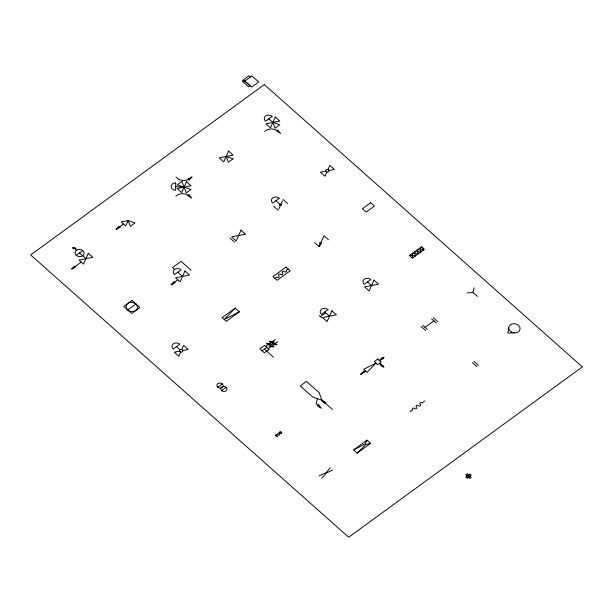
<?xml version="1.0" encoding="UTF-8"?>
<svg xmlns="http://www.w3.org/2000/svg" width="613" height="613" viewBox="0 0 613 613"><rect width="100%" height="100%" fill="white"/><g stroke="black" fill="none" stroke-linecap="round" stroke-linejoin="round"><path stroke-width="0.92" d="M409.913 255.79L409.921 255.253M412.488 257.996L412.564 253.322M415.131 256.073L415.208 251.399M417.775 254.142L417.851 249.468M420.418 252.219L420.495 247.545M423.062 250.288L423.1 248.204M508.698 327.794L507.817 333.097L514.46 332.913M317.419 398.649L316.147 403.653L319.948 407.024M477.466 296.462L472.922 292.432L474.155 287.857M180.689 352.031L178.827 356.237L174.284 352.207L179.678 351.126M181.77 349.602L183.632 345.395L188.176 349.425L182.781 350.506M278.869 208.949L282.47 200.811M326.867 172.031L325.005 176.237L320.461 172.207L325.855 171.127M327.94 169.602L329.809 165.395L334.353 169.426L328.959 170.506M367.011 440.18L365.172 443.843L353.64 449.927L357.226 453.114L370.597 443.368L367.011 440.18L353.64 449.927M321.779 478.186L326.308 472.975L332.621 470.094M330.215 467.957L326.032 472.73L319.143 475.841M71.813 268.992L74.748 265.935L75.882 266.939L71.813 268.992L81.276 262.096M116.148 229.331L119.083 226.274L120.217 227.277L116.148 229.331L123.466 223.99M171.127 284.731L174.061 281.673L175.203 282.685L171.127 284.731L177.854 279.827M360.758 374.191L363.693 371.133L364.835 372.137L360.758 374.191L365.432 370.781M379.455 360.559L382.389 357.502L383.523 358.513L379.455 360.559L384.129 357.157M235.223 308.086L224.228 319.473L239.399 311.795L235.223 308.086L222.136 317.618L226.312 321.335L239.399 311.795M357.226 453.114L365.884 444.479L370.597 443.368M76.25 255.33L82.755 250.594M127.734 309.94L135.91 303.979M280.087 205.309L281.252 204.458M275.045 278.463L276.915 277.099A1.31 1.05 9.1 0 0 278.762 277.222A1.31 1.05 9.1 0 0 278.785 275.735A1.31 1.05 9.1 0 1 278.815 274.249A1.31 1.05 9.1 0 1 280.654 274.371A1.31 1.05 9.1 0 0 282.501 274.501A1.31 1.05 9.1 0 0 282.524 273.015A1.31 1.05 9.1 0 1 282.547 271.521A1.31 1.05 9.1 0 1 284.394 271.651A1.31 1.05 9.1 0 0 286.24 271.774A1.31 1.05 9.1 0 0 286.263 270.287L288.133 268.923M265.697 346.468L275.275 339.487M262.096 350.828L266.77 347.425M268.21 348.697L277.789 341.717M217.761 387.201L222.289 383.899M320.461 316.607L325.656 312.814M221.584 390.588L226.113 387.293M425.062 327.311L433.897 320.875M409.867 411.836L412.702 409.775A1.31 1.05 9.1 0 1 412.725 408.281A1.31 1.05 9.1 0 1 414.572 408.411A1.31 1.05 9.1 0 0 416.419 408.534A1.31 1.05 9.1 0 0 416.442 407.047A1.31 1.05 9.1 0 1 416.465 405.561A1.31 1.05 9.1 0 1 418.311 405.683A1.31 1.05 9.1 0 0 420.158 405.806A1.31 1.05 9.1 0 0 420.181 404.319A1.31 1.05 9.1 0 1 420.204 402.833A1.31 1.05 9.1 0 1 422.05 402.956L424.886 400.894M468.501 477.335L469.872 476.332M467.144 292.968L472.922 292.432M72.326 247.981L75.391 247.859M73.062 248.633L76.119 248.51M175.678 186.643L184.092 187.149M420.311 247.683L422.694 247.844M417.668 249.606L423.453 250.004M415.024 251.537L420.809 251.928M412.38 253.46L418.166 253.859M409.729 255.391L415.522 255.782M412.013 257.652L412.878 257.713M269.927 341.119L274.44 342.092M269.222 341.633L273.735 342.606M272.586 343.479L277.107 344.452M271.881 343.993L276.402 344.966M267 343.257L271.513 344.23M266.295 343.763L270.808 344.744M269.659 345.617L274.172 346.59M268.954 346.13L273.467 347.104M321.848 400.09L312.982 397.216L300.263 385.929L306.446 381.424L319.166 392.711L321.848 400.09L324.668 403.538L325.84 402.687L321.848 400.09L332.461 409.507M272.885 122.424L279.766 124.753L275.091 128.155L272.885 122.424L268.816 118.815M280.762 433.613C283.857 433.529 277.85 430.035 279.597 433.1C276.8 432.288 278.486 435.414 275.674 434.54C277.589 438.525 277.505 435.59 278.409 434.717C280.716 436.18 278.946 432.479 280.616 433.498M379.401 363.356L383.393 365.953L382.228 366.804L379.401 363.356L383.945 367.386M250.395 76.977L249.031 75.767L242.679 80.395L244.043 81.606L251.874 75.92L258.694 81.973L251.682 87.077L244.863 81.031M433.261 317.664L437.805 321.702M431.621 318.86L436.165 322.89M474.025 361.402L478.561 365.432M472.385 362.597L476.929 366.628M283.076 199.463L287.62 203.493M328.507 239.79L323.963 235.752L319.158 246.602L314.615 242.572M422.794 325.296L427.338 329.334M421.154 326.491L425.698 330.522M275.934 200.673L280.67 204.88M367.509 281.965L371.539 285.543M273.727 206.274L278.271 210.305M324.737 311.994L329.48 316.201M319.227 315.511L321.687 317.695M230.028 238.128L234.572 242.158M467.106 476.14L468.386 477.282M191.064 270.203L181.111 261.368L172.575 267.59L174.628 269.413A4.552 3.647 9.1 0 1 181.042 269.843L174.544 274.586A4.552 3.647 9.1 0 1 174.628 269.413M177.793 272.218L182.528 276.425M264.433 349.126L273.398 357.08M73.024 247.215L76.341 250.158M79.498 252.962L85.95 258.686M280.723 431.583L281.896 432.625M176.49 346.613L180.092 349.808M275.413 435.452L276.586 436.494M189.746 178.659A9.065 7.264 9.1 0 1 175.985 177.119M175.885 196.191A9.065 7.264 9.1 0 1 189.647 196.313M264.678 131.466A9.065 7.264 9.1 0 1 278.448 131.588M175.739 182.981L175.609 190.298A4.552 3.647 9.1 0 1 171.142 186.329A4.552 3.647 9.1 0 1 175.739 182.981M320.001 242.702L319.158 246.602L321.541 243.223L320.001 242.702M88.349 253.261L83.552 264.111L79.008 260.081L92.892 257.299L88.349 253.261M128.14 220.588L125.742 226.013L121.198 221.975L128.14 220.588L135.021 222.917L130.347 226.327L128.14 220.588M186.49 181.724L181.693 192.566L177.149 188.536L191.034 185.754L186.49 181.724M228.557 151.066L223.753 161.909L219.209 157.878L233.093 155.097L228.557 151.066M184.934 271L180.13 281.842L175.586 277.812L189.478 275.03L184.934 271M275.291 116.999L270.486 127.841L265.942 123.811L279.827 121.029L275.291 116.999M241.016 230.12L236.212 240.963L231.668 236.932L245.552 234.151L241.016 230.12M331.878 310.776L327.074 321.626L322.53 317.588L336.422 314.814L331.878 310.776M373.938 280.118L369.133 290.96L364.589 286.93L378.482 284.148L373.938 280.118M191.915 177.004L189.057 180.115L187.9 179.126L191.915 177.004M375.945 363.118L367.133 372.298L363.731 369.271L375.945 363.118M244.058 80.495L242.656 81.514L248.625 86.808L250.027 85.789L244.058 80.495M264.318 84.594L30.65 254.931L348.682 537.233L582.35 366.903L264.318 84.594M181.885 181.41L177.211 184.819L190.972 189.478L186.298 192.88L181.885 181.41M272.072 116.439L265.567 121.182A4.552 3.647 9.1 0 1 265.659 116.003A4.552 3.647 9.1 0 1 272.072 116.439M233.032 158.813L228.358 162.223L226.151 156.484L233.032 158.813M188.98 194.773L187.808 195.624L191.8 198.221L188.98 194.773M277.773 130.048L276.601 130.898L280.593 133.496L277.773 130.048M131.933 300.447L123.757 306.408L131.711 313.473L139.887 307.504L131.933 300.447M279.183 198.305L272.678 203.049A4.552 3.647 9.1 0 1 272.77 197.869A4.552 3.647 9.1 0 1 279.183 198.305M370.658 202.742L362.398 208.765L366.183 212.121L374.436 206.106L370.658 202.742M179.739 344.238L173.241 348.981A4.552 3.647 9.1 0 1 173.333 343.809A4.552 3.647 9.1 0 1 179.739 344.238M286.041 267.069L272.961 276.609L277.137 280.317L290.225 270.777L286.041 267.069M264.502 345.403L259.828 348.812L264.372 352.843L269.046 349.441L264.502 345.403M327.993 309.626L321.488 314.362A4.552 3.647 9.1 0 1 321.58 309.19A4.552 3.647 9.1 0 1 327.993 309.626M370.758 279.597L364.26 284.332A4.552 3.647 9.1 0 1 364.344 279.16A4.552 3.647 9.1 0 1 370.758 279.597M421.514 246.801L409.584 255.498L412.442 258.035L424.372 249.338L421.514 246.801M377.746 359.049L374.244 361.609L377.654 364.628L381.156 362.076L377.746 359.049M318.53 404.825L317.365 405.676L321.358 408.273L318.53 404.825M467.144 473.91L465.773 474.914L469.78 478.469L471.152 477.466L467.144 473.91M469.91 474.094L465.734 477.144L467.014 478.286L471.19 475.236L469.91 474.094M510.805 331.679A5.732 4.59 9.1 0 0 520.031 329.342A5.732 4.59 9.1 0 0 512.353 323.886A5.732 4.59 9.1 0 0 510.805 331.679M221.86 390.81A3.172 2.544 9.1 0 0 226.971 389.516A3.172 2.544 9.1 0 0 222.718 386.496A3.172 2.544 9.1 0 0 221.86 390.81M218.044 387.416A3.172 2.544 9.1 0 0 223.147 386.121A3.172 2.544 9.1 0 0 218.895 383.102A3.172 2.544 9.1 0 0 218.044 387.416M180.207 351.785A1.64 1.31 9.1 0 0 182.835 351.111A1.64 1.31 9.1 0 0 180.643 349.556A1.64 1.31 9.1 0 0 180.207 351.785M128.232 310.339A5.732 4.59 9.1 0 0 137.458 308.002A5.732 4.59 9.1 0 0 129.78 302.538A5.732 4.59 9.1 0 0 128.232 310.339M280.149 205.355A0.82 0.659 9.1 0 0 281.474 205.041A0.82 0.659 9.1 0 0 280.394 204.244A0.82 0.659 9.1 0 0 280.149 205.355M326.377 171.778A1.64 1.31 9.1 0 0 329.012 171.111A1.64 1.31 9.1 0 0 326.821 169.556A1.64 1.31 9.1 0 0 326.377 171.778M76.648 255.652A4.552 3.647 9.1 0 0 83.981 253.79A4.552 3.647 9.1 0 0 77.874 249.453A4.552 3.647 9.1 0 0 76.648 255.652"/></g></svg>
